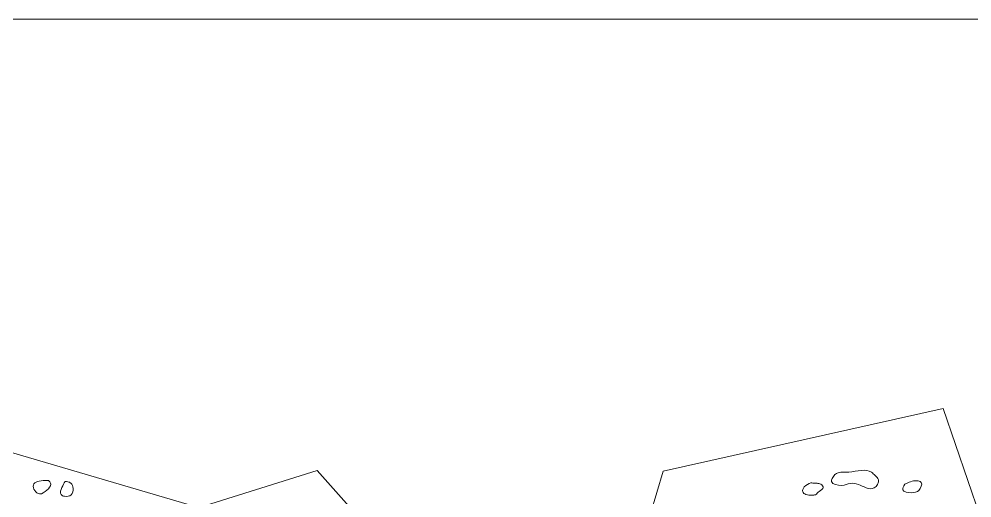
# Model space of a CAD drawing. Header units: metres. Extents: x -438 to -108, y 54494 to 54569.
# Drawn here: x -310.649 to -305.652, y 54517.303 to 54519.812 of the extents above; entities that cross this region are included whole.
import ezdxf

# ---------------------------------------------------------------- set-up
doc = ezdxf.new("R2010")
doc.units = ezdxf.units.M
doc.header["$MEASUREMENT"] = 0
doc.layers.add('text2', color=240, linetype='Continuous', lineweight=9)
picture_1 = doc.add_image_def('image3.jpeg', size_in_pixel=(1536, 1024))

msp = doc.modelspace()

# ---------------------------------------------------------------- linework, layer by layer
at = {"layer": 'text2'}
for points in [[(-307.33852, 54517.21896), (-307.27154, 54517.4435), (-305.80358, 54517.77206), (-305.34976, 54516.45089), (-306.51872, 54516.18776)], [(-311.07623, 54517.65441), (-309.70783, 54517.25267)], [(-310.84982, 54516.89566), (-309.08512, 54517.44735), (-308.18655, 54516.43701), (-310.56503, 54515.91252), (-310.81822, 54516.77935)]]:
    msp.add_lwpolyline(points, dxfattribs=at)
for points in [[(-306.37125, 54517.42557), (-306.38817, 54517.38837), (-306.33403, 54517.36893), (-306.29088, 54517.37907), (-306.24773, 54517.374), (-306.20712, 54517.35625), (-306.16482, 54517.3554), (-306.14283, 54517.39852), (-306.15975, 54517.4205), (-306.17921, 54517.43741), (-306.23081, 54517.44755), (-306.29765, 54517.43825), (-306.32472, 54517.43825), (-306.35433, 54517.43487), (-306.37125, 54517.42557)], [(-310.51095, 54517.39517), (-310.57388, 54517.37063), (-310.56697, 54517.34226), (-310.54165, 54517.32385), (-310.50328, 54517.34456), (-310.48256, 54517.37523), (-310.491, 54517.39133), (-310.51095, 54517.39517)], [(-310.40736, 54517.3898), (-310.42424, 54517.35759), (-310.42885, 54517.32079), (-310.41043, 54517.31158), (-310.37513, 54517.32002), (-310.36592, 54517.35223), (-310.37743, 54517.3806), (-310.39278, 54517.3875), (-310.40736, 54517.3898)], [(-306.49646, 54517.38246), (-306.53115, 54517.36048), (-306.53961, 54517.33511), (-306.52269, 54517.32159), (-306.49054, 54517.31736), (-306.47277, 54517.3199), (-306.45332, 54517.33765), (-306.43132, 54517.35709), (-306.44486, 54517.37485), (-306.46431, 54517.37992), (-306.48631, 54517.38077), (-306.49646, 54517.38246)], [(-306.00388, 54517.37502), (-306.01488, 54517.34628), (-305.96835, 54517.33021), (-305.93028, 54517.34289), (-305.91759, 54517.38432), (-305.9582, 54517.39193), (-305.98781, 54517.38263), (-306.00388, 54517.37502)]]:
    msp.add_spline(points, degree=3, dxfattribs=at)

# ---------------------------------------------------------------- pictures from other files: only their frames are drawn
image = msp.add_image(picture_1, insert=(-315.62165, 54504.90928), size_in_units=(22.35385, 14.90257), dxfattribs=dict(at, fade=67))
image.dxf.flags = 7

doc.saveas('drawing.dxf')
